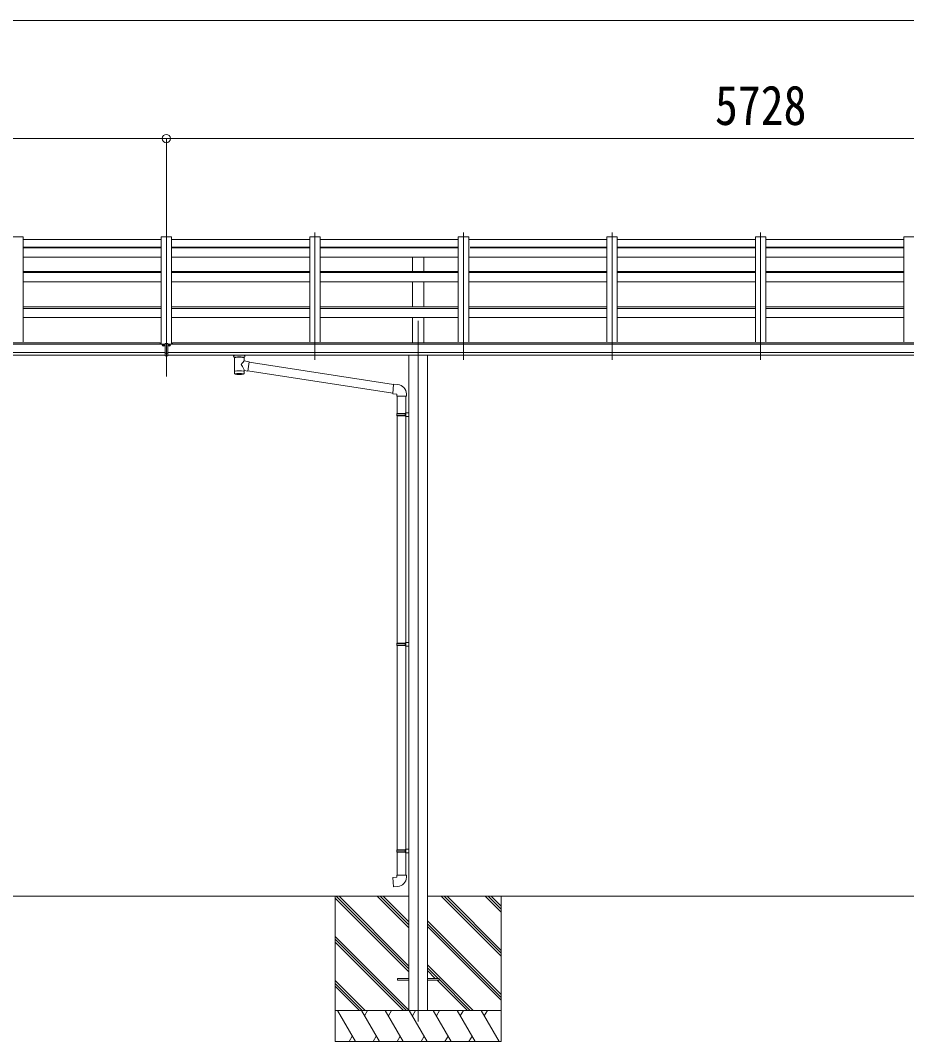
# Model space of a CAD drawing. Units: millimetres at full size, sheet at 1:40; details may follow other scales. Extents: x -11181 to 11305, y -7804 to 7716.
# Drawn here: x 3701 to 7972, y -4747 to 171 of the extents above; entities that cross this region are included whole.
import ezdxf
from ezdxf.enums import TextEntityAlignment as Align

# ---------------------------------------------------------------- set-up
doc = ezdxf.new("R2010")
doc.units = ezdxf.units.MM
doc.header["$LTSCALE"] = 40
doc.header["$PDMODE"] = 32
doc.header["$PDSIZE"] = 40
for name, color, linetype, lineweight in [('0-0_0', 7, 'Continuous', 9), ('0-1_本体', 4, 'Continuous', 9), ('0-2_部品', 7, 'Continuous', 9), ('0-8_PARTS2', 2, 'Continuous', 9), ('0-A_寸法', 6, 'Continuous', 9)]:
    doc.layers.add(name, color=color, linetype=linetype, lineweight=lineweight)
doc.styles.add('ＭＳ ゴシック', font='')
doc.styles.get('ＭＳ ゴシック').set_extended_font_data('MS Gothic')

msp = doc.modelspace()

# ---------------------------------------------------------------- linework, layer by layer
at = {"layer": '0-0_0'}
for p, q in [((3235.92, -4047.1), (5075.52, -4047.1)), ((5573.52, -4047.1), (3733.92, -4047.1)), ((5218.72, -4047.1), (5218.72, -4747.1)), ((5573.52, -4411.41), (5218.72, -4056.62)), ((5573.52, -4397.27), (5223.34, -4047.1)), ((5573.52, -4383.13), (5237.49, -4047.1)), ((5573.52, -4199.28), (5421.33, -4047.1)), ((5573.52, -4185.14), (5435.48, -4047.1)), ((5573.52, -4171), (5449.62, -4047.1)), ((8873.52, -4047.1), (5663.92, -4047.1)), ((6018.72, -4336.11), (5729.7, -4047.1)), ((6018.72, -4321.97), (5743.84, -4047.1)), ((6018.72, -4307.83), (5757.99, -4047.1)), ((6018.72, -4123.98), (5941.83, -4047.1)), ((6018.72, -4109.84), (5955.98, -4047.1)), ((6018.72, -4095.7), (5970.12, -4047.1)), ((6018.72, -4047.1), (6018.72, -4747.1)), ((6018.72, -4519.96), (5663.92, -4165.16)), ((6018.72, -4534.1), (5663.92, -4179.3)), ((6018.72, -4548.25), (5663.92, -4193.45)), ((5573.52, -4595.26), (5218.72, -4240.46)), ((5561.22, -4597.1), (5218.72, -4254.6)), ((5547.07, -4597.1), (5218.72, -4268.75)), ((5883.72, -4597.1), (5663.92, -4377.29)), ((5715.07, -4442.59), (5663.92, -4391.44)), ((5700.93, -4442.59), (5663.92, -4405.58)), ((5363.22, -4597.1), (5218.72, -4452.59)), ((5349.08, -4597.1), (5218.72, -4466.74)), ((5855.44, -4597.1), (5709.93, -4451.59)), ((5869.58, -4597.1), (5718.72, -4446.24)), ((5334.94, -4597.1), (5218.72, -4480.88)), ((5218.72, -4597.1), (6018.72, -4597.1)), ((5315.61, -4747.1), (5229, -4597.1)), ((5431.08, -4747.1), (5344.47, -4597.1)), ((5374.47, -4597.1), (5359.47, -4623.08)), ((5546.55, -4747.1), (5459.94, -4597.1)), ((5474.94, -4623.08), (5489.95, -4597.1)), ((5662.02, -4747.1), (5575.41, -4597.1)), ((5590.42, -4623.08), (5605.42, -4597.1)), ((5777.49, -4747.1), (5690.88, -4597.1)), ((5705.89, -4623.08), (5720.89, -4597.1)), ((5892.96, -4747.1), (5806.35, -4597.1)), ((5821.36, -4623.08), (5836.36, -4597.1)), ((6008.43, -4747.1), (5921.82, -4597.1)), ((5936.83, -4623.08), (5951.83, -4597.1)), ((5300.61, -4721.12), (5285.61, -4747.1)), ((5416.08, -4721.12), (5401.08, -4747.1)), ((5531.55, -4721.12), (5516.55, -4747.1)), ((5647.02, -4721.12), (5632.02, -4747.1)), ((5762.49, -4721.12), (5747.49, -4747.1)), ((5877.96, -4721.12), (5862.96, -4747.1)), ((6018.72, -4747.1), (5218.72, -4747.1))]:
    msp.add_line(p, q, dxfattribs=at)
at = {"layer": '0-1_本体'}
for p, q in [((3713.72, -870.87), (3663.72, -870.87)), ((3713.72, -870.87), (3713.72, -1377.49)), ((3713.72, -883.87), (4379.72, -883.87)), ((4379.72, -870.87), (4379.72, -1387.89)), ((4429.72, -870.87), (4379.72, -870.87)), ((4379.72, -870.87), (4429.72, -870.87)), ((4429.72, -870.87), (4429.72, -1387.89)), ((5095.72, -883.87), (4429.72, -883.87)), ((5095.72, -870.87), (5095.72, -1377.49)), ((5095.72, -870.87), (5145.72, -870.87)), ((5145.72, -870.87), (5145.72, -1377.49)), ((5811.72, -883.87), (5145.72, -883.87)), ((5811.72, -870.87), (5811.72, -1377.49)), ((5811.72, -870.87), (5861.72, -870.87)), ((5861.72, -870.87), (5861.72, -1377.49)), ((6527.72, -883.87), (5861.72, -883.87)), ((6527.72, -870.87), (6527.72, -1377.49)), ((6527.72, -870.87), (6577.72, -870.87)), ((6577.72, -870.87), (6577.72, -1377.49)), ((7243.72, -883.87), (6577.72, -883.87)), ((7243.72, -870.87), (7243.72, -1377.49)), ((7243.72, -870.87), (7293.72, -870.87)), ((7293.72, -870.87), (7293.72, -1377.49)), ((7959.72, -883.87), (7293.72, -883.87)), ((7959.72, -870.87), (7959.72, -1377.49)), ((7959.72, -870.87), (8009.72, -870.87)), ((3713.72, -921.66), (4379.72, -921.66)), ((3713.72, -924.77), (4379.72, -924.77)), ((5095.72, -921.66), (4429.72, -921.66)), ((5095.72, -924.77), (4429.72, -924.77)), ((5811.72, -921.66), (5145.72, -921.66)), ((5811.72, -924.77), (5145.72, -924.77)), ((6527.72, -921.66), (5868.9, -921.66)), ((6527.72, -924.77), (5868.9, -924.77)), ((7243.72, -921.66), (6577.72, -921.66)), ((7243.72, -924.77), (6577.72, -924.77)), ((7959.72, -921.66), (7293.72, -921.66)), ((7959.72, -924.77), (7293.72, -924.77)), ((3713.72, -969.42), (4379.72, -969.42)), ((5095.72, -969.42), (4429.72, -969.42)), ((5811.72, -969.42), (5145.72, -969.42)), ((5591.22, -1036.33), (5591.22, -969.42)), ((5646.22, -1036.33), (5646.22, -969.42)), ((6527.72, -969.42), (5861.72, -969.42)), ((7243.72, -969.42), (6577.72, -969.42)), ((7959.72, -969.42), (7293.72, -969.42)), ((3713.72, -1037.67), (4379.72, -1037.67)), ((3713.72, -1043.86), (4379.72, -1043.86)), ((5095.72, -1037.67), (4429.72, -1037.67)), ((5095.72, -1043.86), (4429.72, -1043.86)), ((5811.72, -1037.67), (5145.72, -1037.67)), ((5811.72, -1043.86), (5145.72, -1043.86)), ((6527.72, -1037.67), (5861.72, -1037.67)), ((6527.72, -1043.86), (5861.72, -1043.86)), ((7243.72, -1037.67), (6577.72, -1037.67)), ((7243.72, -1043.86), (6577.72, -1043.86)), ((7959.72, -1037.67), (7293.72, -1037.67)), ((7959.72, -1043.86), (7293.72, -1043.86)), ((3713.72, -1087.68), (4379.72, -1087.68)), ((5095.72, -1087.68), (4429.72, -1087.68)), ((5811.72, -1087.68), (5145.72, -1087.68)), ((5591.22, -1209.22), (5591.22, -1087.68)), ((5646.22, -1209.22), (5646.22, -1087.68)), ((6527.72, -1087.68), (5861.72, -1087.68)), ((7243.72, -1087.68), (6577.72, -1087.68)), ((7959.72, -1087.68), (7293.72, -1087.68)), ((3713.72, -1209.22), (4379.72, -1209.22)), ((3713.72, -1216.22), (4379.72, -1216.22)), ((5095.72, -1209.22), (4429.72, -1209.22)), ((5095.72, -1216.22), (4429.72, -1216.22)), ((5811.72, -1209.22), (5145.72, -1209.22)), ((5811.72, -1216.22), (5145.72, -1216.22)), ((6527.72, -1209.22), (5861.72, -1209.22)), ((6527.72, -1216.22), (5861.72, -1216.22)), ((7243.72, -1209.22), (6577.72, -1209.22)), ((7243.72, -1216.22), (6577.72, -1216.22)), ((7959.72, -1209.22), (7293.72, -1209.22)), ((7959.72, -1216.22), (7293.72, -1216.22)), ((3713.72, -1259.77), (4379.72, -1259.77)), ((5095.72, -1259.77), (4429.72, -1259.77)), ((5811.72, -1259.77), (5145.72, -1259.77)), ((5591.22, -1381.19), (5591.22, -1259.77)), ((5646.22, -1381.19), (5646.22, -1259.77)), ((6527.72, -1259.77), (5861.72, -1259.77)), ((7243.72, -1259.77), (6577.72, -1259.77)), ((7959.72, -1259.77), (7293.72, -1259.77)), ((4398.22, -1387.89), (-1316.78, -1387.89)), ((4374.72, -1381.19), (-1293.28, -1381.19)), ((4374.72, -1387.89), (4374.72, -1381.19)), ((4411.22, -1387.89), (10126.22, -1387.89)), ((4434.72, -1381.19), (10102.72, -1381.19)), ((4434.72, -1387.89), (4434.72, -1381.19)), ((-1316.78, -1429.12), (4398.22, -1429.12)), ((4398.22, -1440.96), (-1316.78, -1440.89)), ((10126.22, -1429.12), (4411.22, -1429.12)), ((4411.22, -1440.96), (10126.22, -1440.89)), ((5573.52, -1441.05), (5573.52, -4597.12)), ((5663.92, -1441.05), (5663.92, -4597.12))]:
    msp.add_line(p, q, dxfattribs=at)
at = {"layer": '0-2_部品'}
for p, q in [((4390.24, -1393.23), (4390.24, -1394.88)), ((4390.24, -1394.13), (4391.24, -1394.13)), ((4391.24, -1394.88), (4391.24, -1393.23)), ((4392.24, -1393.98), (4393.24, -1393.98)), ((4398.22, -1385.55), (4398.22, -1444.41)), ((4417.19, -1393.98), (4416.19, -1393.98)), ((4418.19, -1393.23), (4418.19, -1394.88)), ((4418.19, -1394.13), (4419.19, -1394.13)), ((4419.19, -1394.88), (4419.19, -1393.23)), ((4398.22, -1431.25), (4411.22, -1431.25)), ((4729.01, -1447.21), (4729.01, -1441.09)), ((4733.11, -1451.71), (4733.1, -1532)), ((4778.91, -1469.28), (4778.91, -1451.69)), ((4804.14, -1473.19), (4778.91, -1469.27)), ((4783.01, -1447.21), (4783.01, -1441.09)), ((4804.14, -1473.19), (4797.11, -1518.45)), ((5499.25, -1583.09), (4803.82, -1475.2)), ((4778.93, -1532), (4778.91, -1515.37)), ((4778.91, -1515.62), (4797.11, -1518.45)), ((5495.58, -1625.02), (4797.38, -1516.7)), ((5520.24, -1583.15), (5499.4, -1581.33)), ((5515.32, -1638.89), (5561.32, -1638.89)), ((5517.32, -1638.89), (5517.32, -1721.55)), ((5559.32, -1638.89), (5559.32, -1718.99)), ((5561.32, -1638.89), (5561.32, -1627.98)), ((5557.32, -1719.05), (5573.32, -1718.58)), ((5557.32, -1721.05), (5557.32, -1719.05)), ((5557.32, -1721.05), (5559.32, -1721.05)), ((5573.32, -1718.58), (5573.32, -1736.52)), ((5515.32, -1723.55), (5516.32, -1721.55)), ((5515.32, -1723.55), (5559.32, -1723.55)), ((5515.32, -1723.55), (5515.32, -1731.55)), ((5515.32, -1731.55), (5559.32, -1731.55)), ((5515.32, -1731.55), (5516.32, -1733.55)), ((5516.32, -1721.55), (5559.32, -1721.55)), ((5516.32, -1733.55), (5559.32, -1733.55)), ((5517.32, -1733.55), (5517.32, -2827.74)), ((5554.84, -1723.55), (5554.41, -1721.55)), ((5557.32, -1736.05), (5557.32, -1734.05)), ((5557.32, -1736.05), (5573.32, -1736.52)), ((5559.32, -1736.11), (5559.32, -2825.18)), ((5515.32, -2829.74), (5516.32, -2827.74)), ((5515.32, -2829.74), (5559.32, -2829.74)), ((5515.32, -2829.74), (5515.32, -2837.74)), ((5515.32, -2837.74), (5559.32, -2837.74)), ((5515.32, -2837.74), (5516.32, -2839.74)), ((5516.32, -2827.74), (5559.32, -2827.74)), ((5516.32, -2839.74), (5559.32, -2839.74)), ((5517.32, -2839.74), (5517.32, -3822.9)), ((5554.84, -2829.74), (5554.41, -2827.74)), ((5557.32, -2825.24), (5573.32, -2824.77)), ((5557.32, -2827.24), (5557.32, -2825.24)), ((5557.32, -2827.24), (5559.32, -2827.24)), ((5557.32, -2842.24), (5557.32, -2840.24)), ((5557.32, -2842.24), (5573.32, -2842.71)), ((5559.32, -2842.3), (5559.32, -3820.34)), ((5573.32, -2824.77), (5573.32, -2842.71)), ((5515.32, -3824.9), (5516.32, -3822.9)), ((5515.32, -3824.9), (5559.32, -3824.9)), ((5515.32, -3824.9), (5515.32, -3832.9)), ((5515.32, -3832.9), (5559.32, -3832.9)), ((5515.32, -3832.9), (5516.32, -3834.9)), ((5516.32, -3822.9), (5559.32, -3822.9)), ((5516.32, -3834.9), (5559.32, -3834.9)), ((5517.32, -3834.9), (5517.32, -3944.9)), ((5554.84, -3824.9), (5554.41, -3822.9)), ((5557.32, -3820.4), (5573.32, -3819.93)), ((5557.32, -3822.4), (5557.32, -3820.4)), ((5557.32, -3822.4), (5559.32, -3822.4)), ((5557.32, -3837.4), (5557.32, -3835.4)), ((5573.32, -3819.93), (5573.32, -3837.87)), ((5557.32, -3837.4), (5573.32, -3837.87)), ((5559.32, -3837.46), (5559.32, -3944.9)), ((5515.32, -3944.9), (5561.32, -3944.9)), ((5515.32, -3954.9), (5515.32, -3944.9)), ((5561.32, -3944.9), (5561.32, -3955.82))]:
    msp.add_line(p, q, dxfattribs=at)
at = {"layer": '0-2_部品', "color": 4}
for p, q in [((5518.92, -4442.59), (5518.92, -4451.59)), ((5573.92, -4442.59), (5518.92, -4442.59)), ((5573.92, -4451.59), (5518.92, -4451.59)), ((5718.92, -4442.59), (5663.92, -4442.59)), ((5718.92, -4451.59), (5663.92, -4451.59)), ((5718.92, -4442.59), (5718.92, -4451.59))]:
    msp.add_line(p, q, dxfattribs=at)
at = {"layer": '0-2_部品'}
for points in [[(4389.24, -1393.08), (4388.24, -1393.08), (4388.24, -1393.98), (4389.24, -1393.98)], [(4391.24, -1392.18), (4391.24, -1391.28), (4390.24, -1391.28), (4390.24, -1392.18)], [(4390.24, -1394.88), (4390.24, -1395.78), (4391.24, -1395.78), (4391.24, -1394.88)], [(4393.24, -1393.98), (4393.24, -1393.08), (4392.24, -1393.08)], [(4398.22, -1385.55), (4411.22, -1385.55), (4411.22, -1444.41), (4398.22, -1444.41)], [(4416.19, -1393.98), (4416.19, -1393.08), (4417.19, -1393.08)], [(4418.19, -1392.18), (4418.19, -1391.28), (4419.19, -1391.28), (4419.19, -1392.18)], [(4419.19, -1394.88), (4419.19, -1395.78), (4418.19, -1395.78), (4418.19, -1394.88)], [(4420.19, -1393.08), (4421.19, -1393.08), (4421.19, -1393.98), (4420.19, -1393.98)], [(4729.05, -1447.26), (4729.03, -1446.91), (4729.28, -1445.95), (4729.8, -1445.07), (4730.6, -1444.23), (4731.71, -1443.43), (4733.11, -1442.71)], [(4729.05, -1447.15), (4729.03, -1447.5), (4729.28, -1448.46), (4729.8, -1449.35), (4730.6, -1450.18), (4731.71, -1450.98), (4733.11, -1451.71)], [(4778.91, -1442.72), (4779.15, -1442.81), (4780.5, -1443.55), (4781.61, -1444.39), (4782.37, -1445.26), (4782.83, -1446.16), (4783, -1447.04)], [(4778.91, -1451.69), (4779.15, -1451.6), (4780.5, -1450.87), (4781.61, -1450.02), (4782.37, -1449.15), (4782.83, -1448.25), (4783, -1447.37)], [(5499.4, -1581.33), (5495.39, -1627.15), (5515.32, -1628.89), (5515.32, -1638.89)], [(5557.32, -1734.05), (5559.32, -1734.05), (5559.32, -1721.05)], [(5554.84, -1723.55), (5554.84, -1731.55), (5554.41, -1733.55)], [(5554.84, -2829.74), (5554.84, -2837.74), (5554.41, -2839.74)], [(5557.32, -2840.24), (5559.32, -2840.24), (5559.32, -2827.24)], [(5554.84, -3824.9), (5554.84, -3832.9), (5554.41, -3834.9)], [(5557.32, -3835.4), (5559.32, -3835.4), (5559.32, -3822.4)], [(5520.24, -4000.65), (5499.4, -4002.47), (5495.39, -3956.64), (5515.32, -3954.9)]]:
    msp.add_lwpolyline(points, dxfattribs=at)
for centre, radius, start, end in [((4746.08, -1492.42), 51.38, 92.46126, 104.61963), ((4765.97, -1492.42), 51.38, 75.38037, 87.53874), ((5516.32, -1627.98), 45, 0, 85), ((5516.32, -3955.82), 45, 275, 0)]:
    msp.add_arc(centre, radius, start, end, dxfattribs=at)
for centre, major_axis in [((4390.74, -1393.23), (5.9, 0)), ((4418.69, -1393.23), (-5.9, 0))]:
    msp.add_ellipse(centre, major_axis=major_axis, ratio=0.9, dxfattribs=at)
for centre, major_axis, ratio, start_param, end_param in [((4390.74, -1393.53), (5.9, 0), 0.9, 6.2831853, 9.424778), ((4389.24, -1392.18), (-1, 0), 0.9, 1.5707963, 3.1415927), ((4389.24, -1394.88), (1, 0), 0.9, 6.2831853, 7.8539816), ((4389.24, -1393.23), (1, 0), 0.9, 6.2831853, 6.9023328), ((4392.24, -1392.18), (1, 0), 0.9, 3.1415927, 4.712389), ((4392.24, -1393.23), (-1, 0), 0.9, 5.6640378, 6.2831853), ((4392.24, -1394.88), (-1, 0), 0.9, 4.712389, 6.2831853), ((4418.69, -1393.53), (-5.9, 0), 0.9, 3.1415927, 6.2831853), ((4417.19, -1392.18), (-1, 0), 0.9, 1.5707963, 3.1415927), ((4417.19, -1394.88), (1, 0), 0.9, 6.2831853, 7.8539816), ((4417.19, -1393.23), (1, 0), 0.9, 6.2831853, 6.9023328), ((4420.19, -1392.18), (1, 0), 0.9, 3.1415927, 4.712389), ((4420.19, -1393.23), (-1, 0), 0.9, 5.6640378, 6.2831853), ((4420.19, -1394.88), (-1, 0), 0.9, 4.712389, 6.2831853), ((4756.01, -1452.9), (-22.91, -0.42), 0.072511, 4.711586, 6.2823824), ((4756.04, -1451.27), (-22.91, -0.42), 0.072511, 4.711586, 6.2823824), ((4755.99, -1451.28), (22.92, -0.42), 0.07247, 0.0008089, 1.5716053), ((4755.99, -1452.9), (22.92, -0.42), 0.07247, 0.0008089, 1.5716053), ((4758.57, -1491.47), (20.32, 22.25), 0.045535, 4.9756507, 6.2441899), ((4767.01, -1447.21), (16, 0), 0.361356, 0, 0.0194874), ((4767.01, -1447.21), (16, 0), 0.361356, 6.2636979, 6.2831853), ((4756.01, -1519.56), (22.91, 0), 0.122865, 6.2831853, 9.424778), ((4756.01, -1488.83), (-22.81, 26.62), 0.234429, 3.1563334, 4.5976381), ((4756.01, -1532), (22.92, 0), 0.101955, 6.2829723, 9.4248207), ((4756.01, -1532), (22.92, 0), 0.101955, 3.1415499, 6.2833984)]:
    msp.add_ellipse(centre, major_axis=major_axis, ratio=ratio, start_param=start_param, end_param=end_param, dxfattribs=at)
at = {"layer": '0-8_PARTS2'}
for p, q in [((4404.72, -1544.84), (4404.72, -829.57)), ((5120.72, -850.13), (5120.72, -1464.31)), ((5836.72, -850.13), (5836.72, -1464.31)), ((6552.72, -850.13), (6552.72, -1464.31)), ((7268.72, -850.13), (7268.72, -1464.31)), ((5618.72, -1275.5), (5618.72, -4650.73))]:
    msp.add_line(p, q, dxfattribs=at)
at = {"layer": '0-A_寸法'}
for p, q in [((-1343.28, 170.75), (10152.71, 170.75)), ((-1323.28, -398.09), (4404.72, -398.09)), ((10132.71, -398.09), (4404.72, -398.09)), ((4404.72, -398.09), (4404.72, -853.66)), ((4404.72, -398.09), (4404.72, -850.13))]:
    msp.add_line(p, q, dxfattribs=at)
msp.add_point((4404.72, -398.09), dxfattribs=at)

# ---------------------------------------------------------------- texts
at = {"layer": '0-A_寸法', "color": 7, "style": 'ＭＳ ゴシック', "width": 0.85}
msp.add_text('5728', height=190.6, dxfattribs=at).set_placement((7048.71, -390.09), align=Align.BOTTOM_LEFT)

doc.saveas('drawing.dxf')
